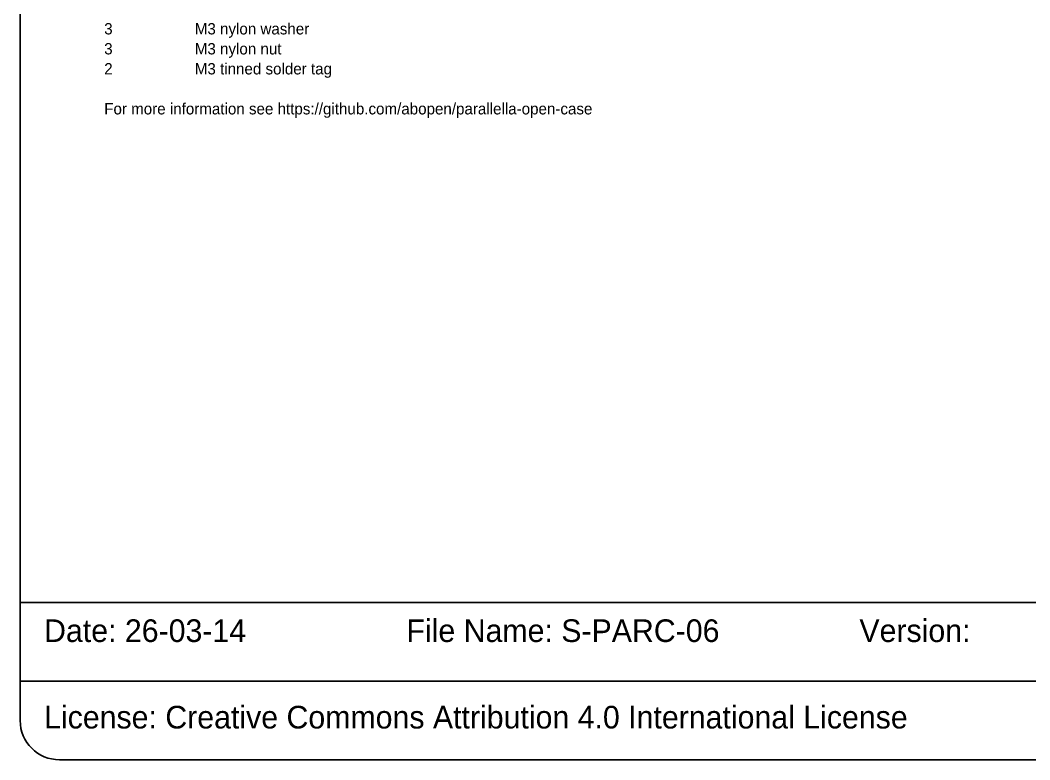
# Model space of a CAD drawing. Header units: inches. Extents: x 15 to 785, y -585 to -15.
# Drawn here: x 15 to 400, y -585 to -303.1 of the extents above; entities that cross this region are included whole.
import ezdxf

# ---------------------------------------------------------------- set-up
doc = ezdxf.new("R2010")
doc.units = ezdxf.units.IN
doc.header["$MEASUREMENT"] = 0
doc.layers.add('Layer 1', color=7, linetype='Continuous')

# ---------------------------------------------------------------- blocks, each defined once
blk = doc.blocks.new('block 2')
at = {"layer": 'Layer 1', "color": 179, "lineweight": 35, "true_color": 0x231f20}
blk.add_lwpolyline([(785, -555), (15, -555), (15, -525), (785, -525), (785, -555)], dxfattribs=at)
blk.add_open_spline([(785, -570), (785, -578.28), (778.28, -585), (770, -585), (770, -585), (30, -585), (30, -585), (21.72, -585), (15, -578.28), (15, -570), (15, -570), (15, -30), (15, -30), (15, -21.72), (21.72, -15), (30, -15), (30, -15), (770, -15), (770, -15), (778.28, -15), (785, -21.72), (785, -30), (785, -30), (785, -570), (785, -570)], degree=3, knots=[0, 0, 0, 0, 1, 1, 1, 2, 2, 2, 3, 3, 3, 4, 4, 4, 5, 5, 5, 6, 6, 6, 7, 7, 7, 8, 8, 8, 8], dxfattribs=at)

msp = doc.modelspace()

# ---------------------------------------------------------------- block references
at = {"layer": 'Layer 1'}
msp.add_blockref('block 2', (0, 0), dxfattribs=at)

# ---------------------------------------------------------------- texts
at = {"layer": 'Layer 1', "color": 179, "true_color": 0x231f20, "attachment_point": 7}
for s, insert, char_height in [('\\fEng_HelvLine Normal|b0|i0|c0|p34;\\W1;3^I^IM3 nylon washer', (47.04, -309.84), 4.318), ('\\fEng_HelvLine Normal|b0|i0|c0|p34;\\W1;3^I^IM3 nylon nut', (47.04, -317.46), 4.318), ('\\fEng_HelvLine Normal|b0|i0|c0|p34;\\W1;2^I^IM3 tinned solder tag', (47.04, -325.08), 4.318), ('\\fEng_HelvLine Normal|b0|i0|c0|p34;\\W1;For more information see https://github.com/abopen/parallella-open-case', (47.04, -340.32), 4.318), ('\\fEng_HelvLine Normal|b0|i0|c0|p34;\\W1;Date: 26-03-14^I^IFile Name: S-PARC-06^I^IVersion:^I^IContributor: Stuart Childs stuchilds\\fMyriad Pro|b0|i0|c0|p34;@\\fEng_HelvLine Normal|b0|i0|c0|p34;gmail.com^I^I', (24.12, -542.71), 8.636), ('\\fEng_HelvLine Normal|b0|i0|c0|p34;\\W1;License: Creative Commons Attribution 4.0 International License^I^I', (24.12, -573.19), 8.636)]:
    msp.add_mtext(s, dxfattribs=dict(at, insert=insert, char_height=char_height))

doc.saveas('drawing.dxf')
